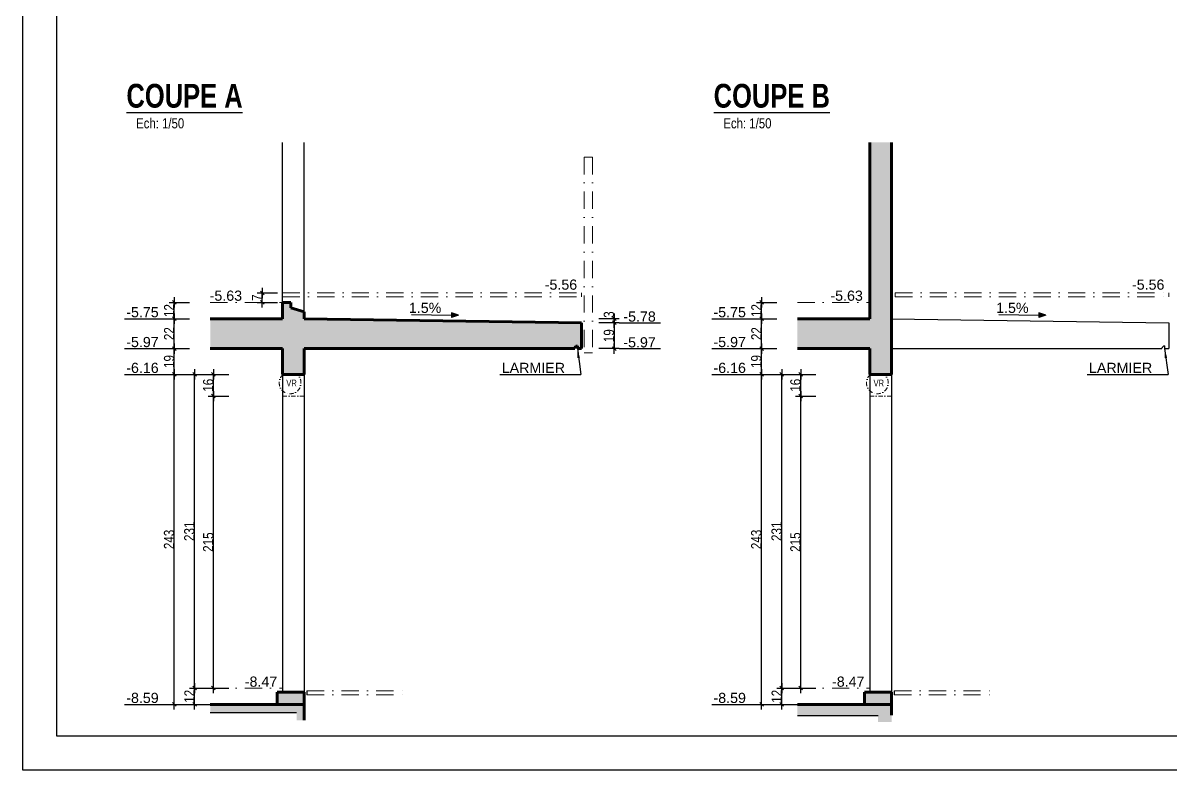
# Model space of a CAD drawing. Header units: centimetres. Extents: x 16433 to 114398, y -50094 to -12305.
# Drawn here: x 52258 to 53946, y -38073 to -36973 of the extents above; entities that cross this region are included whole.
import ezdxf
from ezdxf.enums import TextEntityAlignment as Align

# ---------------------------------------------------------------- set-up
doc = ezdxf.new("R2010")
doc.units = ezdxf.units.CM
doc.header["$LTSCALE"] = 0.5
doc.linetypes.add('TIRETPTX2', pattern=[50.8, 25.4, -12.7, 0, -12.7])
doc.layers.get('DEFPOINTS').update_dxf_attribs({"linetype": 'CONTINUOUS'})
for name, color, linetype in [('01_cote_gen', 4, 'CONTINUOUS'), ('01_linteaux', 2, 'CONTINUOUS'), ('01_poch_murs', 253, 'CONTINUOUS'), ('01_texte', 230, 'CONTINUOUS'), ('AA_COTES', 2, 'CONTINUOUS')]:
    doc.layers.add(name, color=color, linetype=linetype)
doc.layers.add('01_murs_coup', color=5, linetype='CONTINUOUS', lineweight=60)
doc.layers.add('01_tram_axes', color=2, linetype='TIRETPTX2', lineweight=9)
doc.styles.add('ARIAL', font='arial.ttf')
doc.styles.add('impact', font='impact.ttf')
doc.styles.add('MATTE_TXT', font='arial.ttf')
doc.styles.add('STYLE2', font='ARIALN.TTF')
doc.dimstyles.new('JB25', dxfattribs={"dimscale": 0.1, "dimtxt": 150, "dimasz": 15, "dimexe": 0.1, "dimexo": 0.1, "dimgap": 0.09, "dimtad": 1, "dimdec": 1, "dimlfac": 0.5, "dimdsep": 46, "dimtxsty": 'STYLE2', "dimblk1": 'BOND_G', "dimblk2": 'BOND_D', "dimsah": 1, "dimcen": 1.5, "dimdle": 0.01, "dimse1": 1, "dimse2": 1, "dimclrd": 4, "dimclre": 2, "dimclrt": 6, "dimazin": 2, "dimtfac": 2.333333, "dimtdec": 1, "dimtix": 1, "dimtmove": 2, "dimatfit": 3, "dimldrblk": 'BOND_G', "dimfxl": 1, "dimtolj": 1, "dimtzin": 0, "dimarcsym": 0})

# ---------------------------------------------------------------- blocks, each defined once
blk = doc.blocks.new('BOND_G')
at = {"layer": 'AA_COTES', "color": 0}
for p, q in [((0, -5), (0, 15)), ((5, 0), (-5, 0)), ((1.8, 1.8), (-1.8, -1.8))]:
    blk.add_line(p, q, dxfattribs=at)
blk = doc.blocks.new('BOND_D')
at = {"layer": 'AA_COTES', "color": 0}
for p, q in [((5, 0), (-5, 0)), ((-1.8, -1.8), (1.8, 1.8)), ((0, 5), (0, -15))]:
    blk.add_line(p, q, dxfattribs=at)
blk = doc.blocks.new('*D3732')
at = {"layer": '01_cote_gen', "color": 4, "lineweight": -2, "ltscale": 2, "transparency": 16777216}
blk.add_line((52510.6, -37975.1), (52510.6, -37954.1), dxfattribs=at)
at = {"layer": 'DEFPOINTS', "color": 0, "ltscale": 2}
for p in [(52510.6, -37952.6), (52549.1, -37952.6), (52562.5, -37976.6)]:
    blk.add_point(p, dxfattribs=at)
at = {"layer": '01_cote_gen', "color": 4, "lineweight": -2, "ltscale": 2, "transparency": 16777216, "xscale": 1.5, "yscale": 1.5, "zscale": 1.5}
for name, p, rotation in [('BOND_D', (52510.6, -37952.6), 90), ('BOND_G', (52510.6, -37976.6), 270)]:
    blk.add_blockref(name, p, dxfattribs=dict(at, rotation=rotation))
at = {"layer": '01_cote_gen', "color": 6, "ltscale": 2, "transparency": 16777216, "insert": (52503, -37964.6), "char_height": 15, "attachment_point": 5, "rotation": 90, "style": 'STYLE2'}
blk.add_mtext('\\A1;12', dxfattribs=at)
blk = doc.blocks.new('*D3733')
at = {"layer": '01_cote_gen', "color": 4, "lineweight": -2, "ltscale": 2, "transparency": 16777216}
blk.add_line((52510.6, -37951.1), (52510.6, -37492.1), dxfattribs=at)
at = {"layer": 'DEFPOINTS', "color": 0, "ltscale": 2}
for p in [(52510.6, -37490.6), (52672.1, -37490.6), (52586.8, -37952.6)]:
    blk.add_point(p, dxfattribs=at)
at = {"layer": '01_cote_gen', "color": 4, "lineweight": -2, "ltscale": 2, "transparency": 16777216, "xscale": 1.5, "yscale": 1.5, "zscale": 1.5}
for name, p, rotation in [('BOND_D', (52510.6, -37490.6), 90), ('BOND_G', (52510.6, -37952.6), 270)]:
    blk.add_blockref(name, p, dxfattribs=dict(at, rotation=rotation))
at = {"layer": '01_cote_gen', "color": 6, "ltscale": 2, "transparency": 16777216, "insert": (52502.9, -37721.6), "char_height": 15, "attachment_point": 5, "rotation": 90, "style": 'STYLE2'}
blk.add_mtext('\\A1;231', dxfattribs=at)
blk = doc.blocks.new('*D3734')
at = {"layer": '01_cote_gen', "color": 4, "lineweight": -2, "ltscale": 2, "transparency": 16777216}
blk.add_line((52538.3, -37951.1), (52538.3, -37524.1), dxfattribs=at)
at = {"layer": 'DEFPOINTS', "color": 0, "ltscale": 2}
for p in [(52538.3, -37522.6), (52672.1, -37522.6), (52551.8, -37952.6)]:
    blk.add_point(p, dxfattribs=at)
at = {"layer": '01_cote_gen', "color": 4, "lineweight": -2, "ltscale": 2, "transparency": 16777216, "xscale": 1.5, "yscale": 1.5, "zscale": 1.5}
for name, p, rotation in [('BOND_D', (52538.3, -37522.6), 90), ('BOND_G', (52538.3, -37952.6), 270)]:
    blk.add_blockref(name, p, dxfattribs=dict(at, rotation=rotation))
at = {"layer": '01_cote_gen', "color": 6, "ltscale": 2, "transparency": 16777216, "insert": (52530.7, -37737.6), "char_height": 15, "attachment_point": 5, "rotation": 90, "style": 'STYLE2'}
blk.add_mtext('\\A1;215', dxfattribs=at)
blk = doc.blocks.new('*D3735')
at = {"layer": '01_cote_gen', "color": 4, "lineweight": -2, "ltscale": 2, "transparency": 16777216}
blk.add_line((52538.3, -37521.1), (52538.3, -37492.1), dxfattribs=at)
at = {"layer": 'DEFPOINTS', "color": 0, "ltscale": 2}
for p in [(52533.1, -37490.6), (52538.3, -37490.6), (52560.8, -37522.6)]:
    blk.add_point(p, dxfattribs=at)
at = {"layer": '01_cote_gen', "color": 4, "lineweight": -2, "ltscale": 2, "transparency": 16777216, "xscale": 1.5, "yscale": 1.5, "zscale": 1.5}
for name, p, rotation in [('BOND_D', (52538.3, -37490.6), 90), ('BOND_G', (52538.3, -37522.6), 270)]:
    blk.add_blockref(name, p, dxfattribs=dict(at, rotation=rotation))
at = {"layer": '01_cote_gen', "color": 6, "ltscale": 2, "transparency": 16777216, "insert": (52530.7, -37506.6), "char_height": 15, "attachment_point": 5, "rotation": 90, "style": 'STYLE2'}
blk.add_mtext('\\A1;16', dxfattribs=at)
blk = doc.blocks.new('*D3736')
at = {"layer": '01_cote_gen', "color": 4, "lineweight": -2, "ltscale": 2, "transparency": 16777216}
blk.add_line((52480.7, -37489.1), (52480.7, -37454.1), dxfattribs=at)
at = {"layer": 'DEFPOINTS', "color": 0, "ltscale": 2}
for p in [(52480.7, -37452.6), (52544.3, -37452.6), (52531, -37490.6)]:
    blk.add_point(p, dxfattribs=at)
at = {"layer": '01_cote_gen', "color": 4, "lineweight": -2, "ltscale": 2, "transparency": 16777216, "xscale": 1.5, "yscale": 1.5, "zscale": 1.5}
for name, p, rotation in [('BOND_D', (52480.7, -37452.6), 90), ('BOND_G', (52480.7, -37490.6), 270)]:
    blk.add_blockref(name, p, dxfattribs=dict(at, rotation=rotation))
at = {"layer": '01_cote_gen', "color": 6, "ltscale": 2, "transparency": 16777216, "insert": (52473.1, -37471.6), "char_height": 15, "attachment_point": 5, "rotation": 90, "style": 'STYLE2'}
blk.add_mtext('\\A1;19', dxfattribs=at)
blk = doc.blocks.new('*D3737')
at = {"layer": '01_cote_gen', "color": 4, "lineweight": -2, "ltscale": 2, "transparency": 16777216}
blk.add_line((52480.7, -37451.1), (52480.7, -37410.1), dxfattribs=at)
at = {"layer": 'DEFPOINTS', "color": 0, "ltscale": 2}
for p in [(52480.7, -37408.6), (52571.1, -37408.6), (52571.1, -37452.6)]:
    blk.add_point(p, dxfattribs=at)
at = {"layer": '01_cote_gen', "color": 4, "lineweight": -2, "ltscale": 2, "transparency": 16777216, "xscale": 1.5, "yscale": 1.5, "zscale": 1.5}
for name, p, rotation in [('BOND_D', (52480.7, -37408.6), 90), ('BOND_G', (52480.7, -37452.6), 270)]:
    blk.add_blockref(name, p, dxfattribs=dict(at, rotation=rotation))
at = {"layer": '01_cote_gen', "color": 6, "ltscale": 2, "transparency": 16777216, "insert": (52473.2, -37430.6), "char_height": 15, "attachment_point": 5, "rotation": 90, "style": 'STYLE2'}
blk.add_mtext('\\A1;22', dxfattribs=at)
blk = doc.blocks.new('*D3738')
at = {"layer": '01_cote_gen', "color": 4, "lineweight": -2, "ltscale": 2, "transparency": 16777216}
blk.add_line((52480.7, -37975.1), (52480.7, -37492.1), dxfattribs=at)
at = {"layer": 'DEFPOINTS', "color": 0, "ltscale": 2}
for p in [(52480.7, -37490.6), (52560.8, -37490.6), (52555, -37976.6)]:
    blk.add_point(p, dxfattribs=at)
at = {"layer": '01_cote_gen', "color": 4, "lineweight": -2, "ltscale": 2, "transparency": 16777216, "xscale": 1.5, "yscale": 1.5, "zscale": 1.5}
for name, p, rotation in [('BOND_D', (52480.7, -37490.6), 90), ('BOND_G', (52480.7, -37976.6), 270)]:
    blk.add_blockref(name, p, dxfattribs=dict(at, rotation=rotation))
at = {"layer": '01_cote_gen', "color": 6, "ltscale": 2, "transparency": 16777216, "insert": (52473.1, -37733.6), "char_height": 15, "attachment_point": 5, "rotation": 90, "style": 'STYLE2'}
blk.add_mtext('\\A1;243', dxfattribs=at)
blk = doc.blocks.new('*D3739')
at = {"layer": '01_cote_gen', "color": 4, "lineweight": -2, "ltscale": 2, "transparency": 16777216}
blk.add_line((52480.7, -37407.1), (52480.7, -37386.1), dxfattribs=at)
at = {"layer": 'DEFPOINTS', "color": 0, "ltscale": 2}
for p in [(52480.7, -37384.6), (52541.9, -37384.6), (52503.2, -37408.6)]:
    blk.add_point(p, dxfattribs=at)
at = {"layer": '01_cote_gen', "color": 4, "lineweight": -2, "ltscale": 2, "transparency": 16777216, "xscale": 1.5, "yscale": 1.5, "zscale": 1.5}
for name, p, rotation in [('BOND_D', (52480.7, -37384.6), 90), ('BOND_G', (52480.7, -37408.6), 270)]:
    blk.add_blockref(name, p, dxfattribs=dict(at, rotation=rotation))
at = {"layer": '01_cote_gen', "color": 6, "ltscale": 2, "transparency": 16777216, "insert": (52473.2, -37396.6), "char_height": 15, "attachment_point": 5, "rotation": 90, "style": 'STYLE2'}
blk.add_mtext('\\A1;12', dxfattribs=at)
blk = doc.blocks.new('*D3740')
at = {"layer": '01_cote_gen', "color": 4, "lineweight": -2, "ltscale": 2, "transparency": 16777216}
blk.add_line((52610.2, -37383.1), (52610.2, -37372.1), dxfattribs=at)
at = {"layer": 'DEFPOINTS', "color": 0, "ltscale": 2}
for p in [(52610.2, -37370.6), (52640.1, -37370.6), (52627.5, -37384.6)]:
    blk.add_point(p, dxfattribs=at)
at = {"layer": '01_cote_gen', "color": 4, "lineweight": -2, "ltscale": 2, "transparency": 16777216, "xscale": 1.5, "yscale": 1.5, "zscale": 1.5}
for name, p, rotation in [('BOND_D', (52610.2, -37370.6), 90), ('BOND_G', (52610.2, -37384.6), 270)]:
    blk.add_blockref(name, p, dxfattribs=dict(at, rotation=rotation))
at = {"layer": '01_cote_gen', "color": 6, "ltscale": 2, "transparency": 16777216, "insert": (52602.7, -37377.6), "char_height": 15, "attachment_point": 5, "rotation": 90, "style": 'STYLE2'}
blk.add_mtext('\\A1;7', dxfattribs=at)
blk = doc.blocks.new('*D3741')
at = {"layer": '01_cote_gen', "color": 4, "lineweight": -2, "ltscale": 2, "transparency": 16777216}
blk.add_line((53128.2, -37410.1), (53128.2, -37413.1), dxfattribs=at)
at = {"layer": 'DEFPOINTS', "color": 0, "ltscale": 2}
for p in [(52672.1, -37408.6), (53080.1, -37414.6), (53128.2, -37414.6)]:
    blk.add_point(p, dxfattribs=at)
at = {"layer": '01_cote_gen', "color": 4, "lineweight": -2, "ltscale": 2, "transparency": 16777216, "xscale": 1.5, "yscale": 1.5, "zscale": 1.5}
for name, p, rotation in [('BOND_G', (53128.2, -37408.6), 90), ('BOND_D', (53128.2, -37414.6), 270)]:
    blk.add_blockref(name, p, dxfattribs=dict(at, rotation=rotation))
at = {"layer": '01_cote_gen', "color": 6, "ltscale": 2, "transparency": 16777216, "insert": (53120.5, -37402.5), "char_height": 15, "attachment_point": 5, "rotation": 90, "style": 'STYLE2'}
blk.add_mtext('\\A1;3', dxfattribs=at)
blk = doc.blocks.new('*D3742')
at = {"layer": '01_cote_gen', "color": 4, "lineweight": -2, "ltscale": 2, "transparency": 16777216}
blk.add_line((53128.2, -37416.1), (53128.2, -37451.1), dxfattribs=at)
at = {"layer": 'DEFPOINTS', "color": 0, "ltscale": 2}
for p in [(53116, -37414.6), (53080.1, -37452.6), (53128.2, -37452.6)]:
    blk.add_point(p, dxfattribs=at)
at = {"layer": '01_cote_gen', "color": 4, "lineweight": -2, "ltscale": 2, "transparency": 16777216, "xscale": 1.5, "yscale": 1.5, "zscale": 1.5}
for name, p, rotation in [('BOND_G', (53128.2, -37414.6), 90), ('BOND_D', (53128.2, -37452.6), 270)]:
    blk.add_blockref(name, p, dxfattribs=dict(at, rotation=rotation))
at = {"layer": '01_cote_gen', "color": 6, "ltscale": 2, "transparency": 16777216, "insert": (53120.5, -37433.6), "char_height": 15, "attachment_point": 5, "rotation": 90, "style": 'STYLE2'}
blk.add_mtext('\\A1;19', dxfattribs=at)
blk = doc.blocks.new('*D3743')
at = {"layer": '01_cote_gen', "color": 4, "lineweight": -2, "ltscale": 2, "transparency": 16777216}
blk.add_line((53374.9, -37975.1), (53374.9, -37954.1), dxfattribs=at)
at = {"layer": 'DEFPOINTS', "color": 0, "ltscale": 2}
for p in [(53374.9, -37952.6), (53413.4, -37952.6), (53426.8, -37976.6)]:
    blk.add_point(p, dxfattribs=at)
at = {"layer": '01_cote_gen', "color": 4, "lineweight": -2, "ltscale": 2, "transparency": 16777216, "xscale": 1.5, "yscale": 1.5, "zscale": 1.5}
for name, p, rotation in [('BOND_D', (53374.9, -37952.6), 90), ('BOND_G', (53374.9, -37976.6), 270)]:
    blk.add_blockref(name, p, dxfattribs=dict(at, rotation=rotation))
at = {"layer": '01_cote_gen', "color": 6, "ltscale": 2, "transparency": 16777216, "insert": (53367.4, -37964.6), "char_height": 15, "attachment_point": 5, "rotation": 90, "style": 'STYLE2'}
blk.add_mtext('\\A1;12', dxfattribs=at)
blk = doc.blocks.new('*D3744')
at = {"layer": '01_cote_gen', "color": 4, "lineweight": -2, "ltscale": 2, "transparency": 16777216}
blk.add_line((53374.9, -37951.1), (53374.9, -37492.1), dxfattribs=at)
at = {"layer": 'DEFPOINTS', "color": 0, "ltscale": 2}
for p in [(53374.9, -37490.6), (53536.4, -37490.6), (53451.2, -37952.6)]:
    blk.add_point(p, dxfattribs=at)
at = {"layer": '01_cote_gen', "color": 4, "lineweight": -2, "ltscale": 2, "transparency": 16777216, "xscale": 1.5, "yscale": 1.5, "zscale": 1.5}
for name, p, rotation in [('BOND_D', (53374.9, -37490.6), 90), ('BOND_G', (53374.9, -37952.6), 270)]:
    blk.add_blockref(name, p, dxfattribs=dict(at, rotation=rotation))
at = {"layer": '01_cote_gen', "color": 6, "ltscale": 2, "transparency": 16777216, "insert": (53367.3, -37721.6), "char_height": 15, "attachment_point": 5, "rotation": 90, "style": 'STYLE2'}
blk.add_mtext('\\A1;231', dxfattribs=at)
blk = doc.blocks.new('*D3745')
at = {"layer": '01_cote_gen', "color": 4, "lineweight": -2, "ltscale": 2, "transparency": 16777216}
blk.add_line((53402.7, -37951.1), (53402.7, -37524.1), dxfattribs=at)
at = {"layer": 'DEFPOINTS', "color": 0, "ltscale": 2}
for p in [(53402.7, -37522.6), (53536.4, -37522.6), (53416.1, -37952.6)]:
    blk.add_point(p, dxfattribs=at)
at = {"layer": '01_cote_gen', "color": 4, "lineweight": -2, "ltscale": 2, "transparency": 16777216, "xscale": 1.5, "yscale": 1.5, "zscale": 1.5}
for name, p, rotation in [('BOND_D', (53402.7, -37522.6), 90), ('BOND_G', (53402.7, -37952.6), 270)]:
    blk.add_blockref(name, p, dxfattribs=dict(at, rotation=rotation))
at = {"layer": '01_cote_gen', "color": 6, "ltscale": 2, "transparency": 16777216, "insert": (53395, -37737.6), "char_height": 15, "attachment_point": 5, "rotation": 90, "style": 'STYLE2'}
blk.add_mtext('\\A1;215', dxfattribs=at)
blk = doc.blocks.new('*D3746')
at = {"layer": '01_cote_gen', "color": 4, "lineweight": -2, "ltscale": 2, "transparency": 16777216}
blk.add_line((53402.7, -37521.1), (53402.7, -37492.1), dxfattribs=at)
at = {"layer": 'DEFPOINTS', "color": 0, "ltscale": 2}
for p in [(53397.4, -37490.6), (53402.7, -37490.6), (53425.2, -37522.6)]:
    blk.add_point(p, dxfattribs=at)
at = {"layer": '01_cote_gen', "color": 4, "lineweight": -2, "ltscale": 2, "transparency": 16777216, "xscale": 1.5, "yscale": 1.5, "zscale": 1.5}
for name, p, rotation in [('BOND_D', (53402.7, -37490.6), 90), ('BOND_G', (53402.7, -37522.6), 270)]:
    blk.add_blockref(name, p, dxfattribs=dict(at, rotation=rotation))
at = {"layer": '01_cote_gen', "color": 6, "ltscale": 2, "transparency": 16777216, "insert": (53395, -37506.6), "char_height": 15, "attachment_point": 5, "rotation": 90, "style": 'STYLE2'}
blk.add_mtext('\\A1;16', dxfattribs=at)
blk = doc.blocks.new('*D3747')
at = {"layer": '01_cote_gen', "color": 4, "lineweight": -2, "ltscale": 2, "transparency": 16777216}
blk.add_line((53345.1, -37489.1), (53345.1, -37454.1), dxfattribs=at)
at = {"layer": 'DEFPOINTS', "color": 0, "ltscale": 2}
for p in [(53345.1, -37452.6), (53408.6, -37452.6), (53395.3, -37490.6)]:
    blk.add_point(p, dxfattribs=at)
at = {"layer": '01_cote_gen', "color": 4, "lineweight": -2, "ltscale": 2, "transparency": 16777216, "xscale": 1.5, "yscale": 1.5, "zscale": 1.5}
for name, p, rotation in [('BOND_D', (53345.1, -37452.6), 90), ('BOND_G', (53345.1, -37490.6), 270)]:
    blk.add_blockref(name, p, dxfattribs=dict(at, rotation=rotation))
at = {"layer": '01_cote_gen', "color": 6, "ltscale": 2, "transparency": 16777216, "insert": (53337.4, -37471.6), "char_height": 15, "attachment_point": 5, "rotation": 90, "style": 'STYLE2'}
blk.add_mtext('\\A1;19', dxfattribs=at)
blk = doc.blocks.new('*D3748')
at = {"layer": '01_cote_gen', "color": 4, "lineweight": -2, "ltscale": 2, "transparency": 16777216}
blk.add_line((53345.1, -37451.1), (53345.1, -37410.1), dxfattribs=at)
at = {"layer": 'DEFPOINTS', "color": 0, "ltscale": 2}
for p in [(53345.1, -37408.6), (53435.5, -37408.6), (53435.5, -37452.6)]:
    blk.add_point(p, dxfattribs=at)
at = {"layer": '01_cote_gen', "color": 4, "lineweight": -2, "ltscale": 2, "transparency": 16777216, "xscale": 1.5, "yscale": 1.5, "zscale": 1.5}
for name, p, rotation in [('BOND_D', (53345.1, -37408.6), 90), ('BOND_G', (53345.1, -37452.6), 270)]:
    blk.add_blockref(name, p, dxfattribs=dict(at, rotation=rotation))
at = {"layer": '01_cote_gen', "color": 6, "ltscale": 2, "transparency": 16777216, "insert": (53337.5, -37430.6), "char_height": 15, "attachment_point": 5, "rotation": 90, "style": 'STYLE2'}
blk.add_mtext('\\A1;22', dxfattribs=at)
blk = doc.blocks.new('*D3749')
at = {"layer": '01_cote_gen', "color": 4, "lineweight": -2, "ltscale": 2, "transparency": 16777216}
blk.add_line((53345.1, -37975.1), (53345.1, -37492.1), dxfattribs=at)
at = {"layer": 'DEFPOINTS', "color": 0, "ltscale": 2}
for p in [(53345.1, -37490.6), (53425.2, -37490.6), (53419.3, -37976.6)]:
    blk.add_point(p, dxfattribs=at)
at = {"layer": '01_cote_gen', "color": 4, "lineweight": -2, "ltscale": 2, "transparency": 16777216, "xscale": 1.5, "yscale": 1.5, "zscale": 1.5}
for name, p, rotation in [('BOND_D', (53345.1, -37490.6), 90), ('BOND_G', (53345.1, -37976.6), 270)]:
    blk.add_blockref(name, p, dxfattribs=dict(at, rotation=rotation))
at = {"layer": '01_cote_gen', "color": 6, "ltscale": 2, "transparency": 16777216, "insert": (53337.4, -37733.6), "char_height": 15, "attachment_point": 5, "rotation": 90, "style": 'STYLE2'}
blk.add_mtext('\\A1;243', dxfattribs=at)
blk = doc.blocks.new('*D3750')
at = {"layer": '01_cote_gen', "color": 4, "lineweight": -2, "ltscale": 2, "transparency": 16777216}
blk.add_line((53345.1, -37407.1), (53345.1, -37386.1), dxfattribs=at)
at = {"layer": 'DEFPOINTS', "color": 0, "ltscale": 2}
for p in [(53345.1, -37384.6), (53406.2, -37384.6), (53367.6, -37408.6)]:
    blk.add_point(p, dxfattribs=at)
at = {"layer": '01_cote_gen', "color": 4, "lineweight": -2, "ltscale": 2, "transparency": 16777216, "xscale": 1.5, "yscale": 1.5, "zscale": 1.5}
for name, p, rotation in [('BOND_D', (53345.1, -37384.6), 90), ('BOND_G', (53345.1, -37408.6), 270)]:
    blk.add_blockref(name, p, dxfattribs=dict(at, rotation=rotation))
at = {"layer": '01_cote_gen', "color": 6, "ltscale": 2, "transparency": 16777216, "insert": (53337.5, -37396.6), "char_height": 15, "attachment_point": 5, "rotation": 90, "style": 'STYLE2'}
blk.add_mtext('\\A1;12', dxfattribs=at)
blk = doc.blocks.new('*D3751')
at = {"layer": '01_cote_gen', "color": 4, "lineweight": -2, "ltscale": 2, "transparency": 16777216}
blk.add_line((54003.9, -37410.1), (54003.9, -37413.1), dxfattribs=at)
at = {"layer": 'DEFPOINTS', "color": 0, "ltscale": 2}
for p in [(53536.4, -37408.6), (53944.4, -37414.6), (54003.9, -37414.6)]:
    blk.add_point(p, dxfattribs=at)
at = {"layer": '01_cote_gen', "color": 4, "lineweight": -2, "ltscale": 2, "transparency": 16777216, "xscale": 1.5, "yscale": 1.5, "zscale": 1.5}
for name, p, rotation in [('BOND_G', (54003.9, -37408.6), 90), ('BOND_D', (54003.9, -37414.6), 270)]:
    blk.add_blockref(name, p, dxfattribs=dict(at, rotation=rotation))
at = {"layer": '01_cote_gen', "color": 6, "ltscale": 2, "transparency": 16777216, "insert": (53996.2, -37402.5), "char_height": 15, "attachment_point": 5, "rotation": 90, "style": 'STYLE2'}
blk.add_mtext('\\A1;3', dxfattribs=at)
blk = doc.blocks.new('*D3752')
at = {"layer": '01_cote_gen', "color": 4, "lineweight": -2, "ltscale": 2, "transparency": 16777216}
blk.add_line((54003.9, -37416.1), (54003.9, -37451.1), dxfattribs=at)
at = {"layer": 'DEFPOINTS', "color": 0, "ltscale": 2}
for p in [(53991.7, -37414.6), (53944.4, -37452.6), (54003.9, -37452.6)]:
    blk.add_point(p, dxfattribs=at)
at = {"layer": '01_cote_gen', "color": 4, "lineweight": -2, "ltscale": 2, "transparency": 16777216, "xscale": 1.5, "yscale": 1.5, "zscale": 1.5}
for name, p, rotation in [('BOND_G', (54003.9, -37414.6), 90), ('BOND_D', (54003.9, -37452.6), 270)]:
    blk.add_blockref(name, p, dxfattribs=dict(at, rotation=rotation))
at = {"layer": '01_cote_gen', "color": 6, "ltscale": 2, "transparency": 16777216, "insert": (53996.2, -37433.6), "char_height": 15, "attachment_point": 5, "rotation": 90, "style": 'STYLE2'}
blk.add_mtext('\\A1;19', dxfattribs=at)

msp = doc.modelspace()

# ---------------------------------------------------------------- hatches: boundary and pattern name
at = {"layer": '01_poch_murs', "ltscale": 2}
h = msp.add_hatch(color=256, dxfattribs=at)
h.dxf.hatch_style = 1
h.paths.add_polyline_path([(53536.405, -37148.895), (53504.405, -37148.895), (53504.405, -37408.61), (53397.918, -37408.61), (53397.918, -37452.61), (53504.405, -37452.61), (53504.405, -37490.61), (53536.405, -37490.61)])
h.paths.add_polyline_path([(53536.405, -37976.61), (53397.918, -37976.61), (53397.918, -37993.045), (53516.74, -37993.045), (53516.74, -38002.512), (53536.405, -38002.512)])
h.paths.add_polyline_path([(53536.405, -37958.61), (53496.405, -37958.61), (53496.405, -37976.61), (53536.405, -37976.61)])
h = msp.add_hatch(color=256, dxfattribs=at)
h.dxf.hatch_style = 1
h.paths.add_polyline_path([(53080.064, -37414.61), (52672.064, -37408.61), (52672.064, -37398.568), (52652.064, -37392.61), (52652.064, -37384.61), (52640.064, -37384.61), (52640.064, -37408.61), (52533.578, -37408.61), (52533.578, -37452.61), (52640.064, -37452.61), (52640.064, -37490.61), (52672.064, -37490.61), (52672.064, -37452.61), (53070.064, -37452.61, -0.41421356), (53074.064, -37448.61), (53074.064, -37452.61), (53080.064, -37452.61)])
h.paths.add_polyline_path([(52672.064, -37958.61), (52632.064, -37958.61), (52632.064, -37976.61), (52672.064, -37976.61)])
h.paths.add_polyline_path([(52672.064, -37976.61), (52533.578, -37976.61), (52533.578, -37988.322), (52660.656, -37988.322), (52660.656, -37999.888), (52672.064, -37999.888)])

# ---------------------------------------------------------------- linework, layer by layer
at = {"layer": '01_cote_gen'}
for p, q in [((52257.974, -38073.211), (52257.974, -33873.211)), ((57490.607, -38073.211), (52257.974, -38073.211))]:
    msp.add_line(p, q, dxfattribs=at)
at = {"layer": '01_linteaux'}
for p, q in [((52640.064, -37384.61), (52640.064, -37148.895)), ((52672.064, -37398.568), (52672.064, -37148.895)), ((53536.405, -37408.61), (53944.405, -37414.61)), ((53944.405, -37414.61), (53944.405, -37452.61)), ((53938.405, -37448.61), (53938.405, -37452.61)), ((53536.405, -37452.61), (53934.405, -37452.61)), ((53938.405, -37452.61), (53944.405, -37452.61)), ((52640.064, -37490.61), (52640.064, -37958.61)), ((52672.064, -37490.61), (52672.064, -37958.61)), ((53504.405, -37490.61), (53504.405, -37958.61)), ((53536.405, -37490.61), (53536.405, -37958.61)), ((52676.064, -37956.61), (52676.064, -37962.61)), ((53540.405, -37956.61), (53540.405, -37962.61))]:
    msp.add_line(p, q, dxfattribs=at)
msp.add_arc((53938.405, -37452.61), 4, 90, 180, dxfattribs=at)
at = {"layer": '01_murs_coup'}
for p, q in [((53504.405, -37148.895), (53504.405, -37408.61)), ((53536.405, -37148.895), (53536.405, -37490.61)), ((52640.064, -37384.61), (52640.064, -37408.61)), ((52640.064, -37384.61), (52652.064, -37384.61)), ((52652.064, -37384.61), (52652.064, -37392.61)), ((52652.064, -37392.61), (52672.064, -37398.568)), ((52533.578, -37408.61), (52640.064, -37408.61)), ((52672.064, -37398.568), (52672.064, -37408.61)), ((52672.064, -37408.61), (53080.064, -37414.61)), ((53080.064, -37414.61), (53080.064, -37452.61)), ((53397.918, -37408.61), (53504.405, -37408.61)), ((53074.064, -37448.61), (53074.064, -37452.61)), ((52533.578, -37452.61), (52640.064, -37452.61)), ((52640.064, -37452.61), (52640.064, -37490.61)), ((52672.064, -37452.61), (52672.064, -37490.61)), ((52672.064, -37452.61), (53070.064, -37452.61)), ((53074.064, -37452.61), (53080.064, -37452.61)), ((53397.918, -37452.61), (53504.405, -37452.61)), ((53504.405, -37452.61), (53504.405, -37490.61)), ((52640.064, -37490.61), (52672.064, -37490.61)), ((53504.405, -37490.61), (53536.405, -37490.61)), ((52632.064, -37958.61), (52672.064, -37958.61)), ((52632.064, -37958.61), (52632.064, -37976.61)), ((52672.064, -37958.61), (52672.064, -37999.888)), ((53496.405, -37958.61), (53536.405, -37958.61)), ((53496.405, -37958.61), (53496.405, -37976.61)), ((53536.405, -37958.61), (53536.405, -37992.171)), ((52533.578, -37976.61), (52672.064, -37976.61)), ((53397.918, -37976.61), (53536.405, -37976.61))]:
    msp.add_line(p, q, dxfattribs=at)
msp.add_arc((53074.064, -37452.61), 4, 90, 180, dxfattribs=at)
at = {"layer": '01_poch_murs', "ltscale": 2}
for p, q in [((52533.578, -37988.322), (52660.656, -37988.322)), ((53397.918, -37993.045), (53516.74, -37993.045))]:
    msp.add_line(p, q, dxfattribs=at)
at = {"layer": '01_texte'}
for p, q in [((52307.974, -38023.211), (52307.974, -33923.211)), ((52407.465, -37408.61), (52473.235, -37408.61)), ((52830.038, -37402.407), (52888.855, -37403.272)), ((52899.083, -37403.422), (52888.855, -37400.141)), ((52888.855, -37400.141), (52888.855, -37406.703)), ((52899.083, -37403.422), (52888.855, -37406.703)), ((53135.673, -37414.61), (53196.466, -37414.61)), ((53271.806, -37408.61), (53337.576, -37408.61)), ((53694.379, -37402.407), (53753.196, -37403.272)), ((53763.424, -37403.422), (53753.196, -37400.141)), ((53753.196, -37400.141), (53753.196, -37406.703)), ((53763.424, -37403.422), (53753.196, -37406.703)), ((52407.465, -37452.61), (52473.235, -37452.61)), ((53074.064, -37452.61), (53079.211, -37490.61)), ((53135.673, -37452.61), (53196.466, -37452.61)), ((53271.806, -37452.61), (53337.576, -37452.61)), ((53938.405, -37452.61), (53943.552, -37490.61)), ((52407.465, -37490.61), (52473.235, -37490.61)), ((52960.14, -37490.61), (53079.211, -37490.61)), ((53271.806, -37490.61), (53337.576, -37490.61)), ((53824.48, -37490.61), (53943.552, -37490.61)), ((52407.465, -37976.61), (52473.235, -37976.61)), ((53271.806, -37976.61), (53337.576, -37976.61)), ((57147.974, -38023.211), (52307.974, -38023.211))]:
    msp.add_line(p, q, dxfattribs=at)
for points in [[(52888.855, -37400.141), (52899.083, -37403.422), (52888.855, -37406.703)], [(53753.196, -37400.141), (53763.424, -37403.422), (53753.196, -37406.703)], [(53074.064, -37452.61), (53074.092, -37466.65), (53075.932, -37466.401)], [(53074.064, -37452.61), (53077.772, -37466.152), (53075.932, -37466.401)], [(53938.405, -37452.61), (53938.432, -37466.65), (53940.273, -37466.401)], [(53938.405, -37452.61), (53942.113, -37466.152), (53940.273, -37466.401)]]:
    msp.add_solid(points, dxfattribs=at)
at = {"layer": '01_tram_axes', "ltscale": 2}
for p, q in [((53084.064, -37170.61), (53084.064, -37458.61)), ((53084.064, -37170.61), (53096.064, -37170.61)), ((53096.064, -37170.61), (53096.064, -37458.61)), ((52640.064, -37370.61), (53080.064, -37370.61)), ((52640.064, -37370.61), (52640.064, -37376.61)), ((52640.064, -37376.61), (53080.064, -37376.61)), ((53080.064, -37376.61), (53080.064, -37370.61)), ((53541.702, -37370.61), (53944.405, -37370.61)), ((53541.702, -37370.61), (53541.702, -37376.61)), ((53541.702, -37376.61), (53944.405, -37376.61)), ((53944.405, -37376.61), (53944.405, -37370.61)), ((52533.578, -37384.61), (52640.064, -37384.61)), ((53397.918, -37384.61), (53504.405, -37384.61)), ((53084.064, -37458.61), (53096.064, -37458.61)), ((52533.578, -37952.61), (52640.064, -37952.61)), ((53397.918, -37952.61), (53504.405, -37952.61)), ((52676.064, -37956.61), (52822.851, -37956.61)), ((52676.064, -37962.61), (52822.851, -37962.61)), ((53540.405, -37956.61), (53687.191, -37956.61)), ((53540.405, -37962.61), (53687.191, -37962.61))]:
    msp.add_line(p, q, dxfattribs=at)
at = {"layer": '01_tram_axes', "ltscale": 0.5}
for p, q in [((52640.064, -37522.61), (52672.064, -37522.61)), ((53504.405, -37522.61), (53536.405, -37522.61))]:
    msp.add_line(p, q, dxfattribs=at)
for centre in [(52651.231, -37503.155), (53515.572, -37503.155)]:
    msp.add_arc(centre, 16, 128.367539, 51.632461, dxfattribs=at)

# ---------------------------------------------------------------- texts
at = {"layer": '01_texte', "style": 'impact'}
for s, p in [('%%UCOUPE A', (52495.819, -37108.284)), ('%%UCOUPE B', (53360.16, -37108.284))]:
    msp.add_text(s, height=35, dxfattribs=at).set_placement(p, align=Align.BOTTOM_CENTER)
at = {"layer": '01_texte', "style": 'MATTE_TXT', "width": 0.8}
for s, height, p in [('Ech: 1/50', 15, (52459.942, -37132.844)), ('Ech: 1/50', 15, (53324.282, -37132.844)), ('VR', 10, (52653.347, -37511.398)), ('VR', 10, (53517.688, -37511.398))]:
    msp.add_text(s, height=height, dxfattribs=at).set_placement(p, align=Align.BOTTOM_CENTER)
at = {"layer": '01_texte', "style": 'ARIAL'}
for s, p in [('-5.56', (53025.981, -37365.892)), ('-5.56', (53890.322, -37365.892)), ('-5.63', (52532.791, -37382.18)), ('-5.63', (53446.455, -37382.18)), ('-5.75', (52410.008, -37406.451)), ('1.5%%%', (52826.043, -37400.082)), ('-5.78', (53141.694, -37412.865)), ('-5.75', (53274.349, -37406.451)), ('1.5%%%', (53690.383, -37400.082)), ('-5.97', (52410.008, -37450.451)), ('-5.97', (53141.694, -37450.865)), ('-5.97', (53274.349, -37450.451)), ('-6.16', (52410.008, -37488.451)), ('LARMIER', (52962.683, -37488.451)), ('-6.16', (53274.349, -37488.451)), ('LARMIER', (53827.024, -37488.451)), ('-8.47', (52584.521, -37950.498)), ('-8.47', (53448.861, -37950.498)), ('-8.59', (52410.008, -37974.451)), ('-8.59', (53274.349, -37974.451))]:
    msp.add_text(s, height=15, dxfattribs=at).set_placement(p)

# ---------------------------------------------------------------- dimensions: what is measured, and where the dimension line sits
at = {"layer": '01_cote_gen', "ltscale": 2}
for base, p1, p2, picture, middle in [((52610.202, -37370.61), (52627.464, -37384.61), (52640.064, -37370.61), '*D3740', (52602.693, -37377.61)), ((52480.735, -37384.61), (52503.235, -37408.61), (52541.897, -37384.61), '*D3739', (52473.196, -37396.61)), ((53345.076, -37384.61), (53367.576, -37408.61), (53406.238, -37384.61), '*D3750', (53337.536, -37396.61)), ((52480.735, -37408.61), (52571.12, -37452.61), (52571.12, -37408.61), '*D3737', (52473.196, -37430.61)), ((53128.173, -37452.61), (53116.028, -37414.61), (53080.064, -37452.61), '*D3742', (53120.506, -37433.61)), ((53345.076, -37408.61), (53435.461, -37452.61), (53435.461, -37408.61), '*D3748', (53337.536, -37430.61)), ((54003.87, -37452.61), (53991.725, -37414.61), (53944.405, -37452.61), '*D3752', (53996.202, -37433.61)), ((52480.735, -37452.61), (52530.977, -37490.61), (52544.273, -37452.61), '*D3736', (52473.068, -37471.61)), ((53345.076, -37452.61), (53395.318, -37490.61), (53408.614, -37452.61), '*D3747', (53337.408, -37471.61)), ((52480.735, -37490.61), (52554.979, -37976.61), (52560.829, -37490.61), '*D3738', (52473.068, -37733.61)), ((52510.588, -37490.61), (52586.821, -37952.61), (52672.064, -37490.61), '*D3733', (52502.92, -37721.61)), ((52538.329, -37490.61), (52560.829, -37522.61), (52533.088, -37490.61), '*D3735', (52530.662, -37506.61)), ((53345.076, -37490.61), (53419.319, -37976.61), (53425.17, -37490.61), '*D3749', (53337.408, -37733.61)), ((53374.928, -37490.61), (53451.162, -37952.61), (53536.405, -37490.61), '*D3744', (53367.26, -37721.61)), ((53402.67, -37490.61), (53425.17, -37522.61), (53397.428, -37490.61), '*D3746', (53395.002, -37506.61)), ((52538.329, -37522.61), (52551.753, -37952.61), (52672.064, -37522.61), '*D3734', (52530.662, -37737.61)), ((53402.67, -37522.61), (53416.093, -37952.61), (53536.405, -37522.61), '*D3745', (53395.002, -37737.61)), ((52510.588, -37952.61), (52562.492, -37976.61), (52549.068, -37952.61), '*D3732', (52503.048, -37964.61)), ((53374.928, -37952.61), (53426.832, -37976.61), (53413.409, -37952.61), '*D3743', (53367.388, -37964.61))]:
    dim = msp.add_linear_dim(base=base, p1=p1, p2=p2, angle=90, dimstyle='JB25', dxfattribs=at)
    dim.commit()
    dim.dimension.update_dxf_attribs({"geometry": picture, "text_midpoint": middle})
for base, p1, p2, picture, middle in [((53128.173, -37414.61), (52672.064, -37408.61), (53080.064, -37414.61), '*D3741', (53120.506, -37402.531)), ((54003.87, -37414.61), (53536.405, -37408.61), (53944.405, -37414.61), '*D3751', (53996.202, -37402.531))]:
    dim = msp.add_linear_dim(base=base, p1=p1, p2=p2, angle=90, dimstyle='JB25', dxfattribs=at)
    dim.commit()
    dim.dimension.update_dxf_attribs({"geometry": picture, "text_midpoint": middle, "dimtype": 160})

doc.saveas('drawing.dxf')
